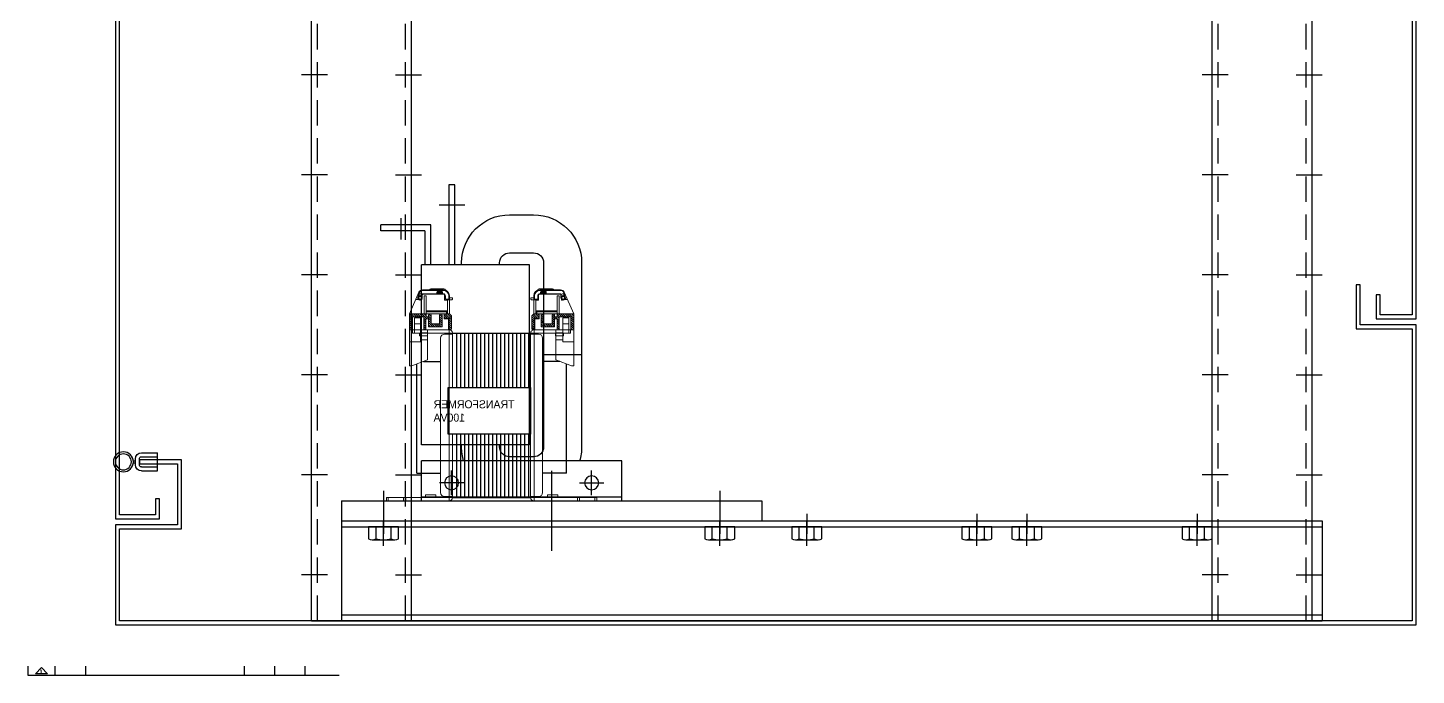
# Model space of a CAD drawing. Header units: millimetres. Extents: x 24815 to 37444, y -10619 to 6020.
# Drawn here: x 36750 to 37444, y -3 to 321 of the extents above; entities that cross this region are included whole.
import ezdxf
from ezdxf.enums import TextEntityAlignment as Align

# ---------------------------------------------------------------- set-up
doc = ezdxf.new("R2010")
doc.units = ezdxf.units.MM
for name, pattern in [('CENTER', [50.8, 31.75, -6.35, 6.35, -6.35]), ('CENTERX2', [101.6, 63.5, -12.7, 12.7, -12.7]), ('HIDDENX2', [19.05, 12.7, -6.35])]:
    doc.linetypes.add(name, pattern=pattern)
for name, color, linetype in [('______', 7, 'Continuous'), ('CEN', 1, 'CENTER'), ('CENTER', 1, 'CENTER')]:
    doc.layers.add(name, color=color, linetype=linetype)
doc.layers.add('외형선', color=3, linetype='Continuous', lineweight=30)
doc.styles.add('HAN', font='')
doc.styles.add('RC', font='ROMANC.SHX')
doc.styles.get("Standard").update_dxf_attribs({"font": 'ISOCP.SHX', "bigfont": 'WHGTXT.SHX'})
doc.styles.get('HAN').set_extended_font_data('GulimChe')

# ---------------------------------------------------------------- blocks, each defined once
blk = doc.blocks.new('87erfasdfasdfasdfasdfsdaf')
at = {"color": 140}
for p, q in [((-12215.28, 14062.53), (-12215.28, 14958.53)), ((-12165.28, 14062.53), (-12165.28, 14958.53)), ((-12215.28, 14062.53), (-12165.28, 14062.53))]:
    blk.add_line(p, q, dxfattribs=at)
at = {"color": 2, "linetype": 'HIDDENX2'}
for p, q in [((-12212.28, 14062.53), (-12212.28, 14958.53)), ((-12168.28, 14062.53), (-12168.28, 14958.53))]:
    blk.add_line(p, q, dxfattribs=at)
at = {"color": 1}
for p, q in [((-12207.28, 14335.53), (-12220.28, 14335.53)), ((-12173.28, 14335.53), (-12160.28, 14335.53)), ((-12207.28, 14285.53), (-12220.28, 14285.53)), ((-12207.28, 14285.53), (-12220.28, 14285.53)), ((-12173.28, 14285.53), (-12160.28, 14285.53)), ((-12173.28, 14285.53), (-12160.28, 14285.53)), ((-12207.28, 14235.53), (-12220.28, 14235.53)), ((-12173.28, 14235.53), (-12160.28, 14235.53)), ((-12207.28, 14185.53), (-12220.28, 14185.53)), ((-12173.28, 14185.53), (-12160.28, 14185.53)), ((-12207.28, 14135.53), (-12220.28, 14135.53)), ((-12207.28, 14135.53), (-12220.28, 14135.53)), ((-12173.28, 14135.53), (-12160.28, 14135.53)), ((-12173.28, 14135.53), (-12160.28, 14135.53)), ((-12207.28, 14085.53), (-12220.28, 14085.53)), ((-12173.28, 14085.53), (-12160.28, 14085.53))]:
    blk.add_line(p, q, dxfattribs=at)
blk = doc.blocks.new('756erafsdfadsfadsfasdf')
at = {"color": 4}
for p, q in [((20389.68, 8167.03), (20389.68, 8117.03)), ((20879.68, 8167.03), (20389.68, 8167.03)), ((20879.68, 8167.03), (20879.68, 8117.03)), ((20879.68, 8164.03), (20389.68, 8164.03)), ((20879.68, 8120.03), (20389.68, 8120.03)), ((20879.68, 8117.03), (20389.68, 8117.03))]:
    blk.add_line(p, q, dxfattribs=at)
at = {"color": 1, "linetype": 'CENTERX2'}
for p, q in [((20452.18, 8170.53), (20452.18, 8160.53)), ((20537.18, 8170.53), (20537.18, 8160.53)), ((20562.18, 8170.53), (20562.18, 8160.53)), ((20647.18, 8170.53), (20647.18, 8160.53)), ((20690.68, 8170.53), (20690.68, 8160.53)), ((20858.68, 8170.53), (20858.68, 8160.53))]:
    blk.add_line(p, q, dxfattribs=at)
for p, q in [((20448.43, 8158.11), (20448.43, 8164.03)), ((20455.93, 8158.11), (20455.93, 8164.03)), ((20533.43, 8158.11), (20533.43, 8164.03)), ((20540.93, 8158.11), (20540.93, 8164.03)), ((20558.43, 8158.11), (20558.43, 8164.03)), ((20565.93, 8158.11), (20565.93, 8164.03)), ((20643.43, 8158.11), (20643.43, 8164.03)), ((20650.93, 8158.11), (20650.93, 8164.03)), ((20686.93, 8158.11), (20686.93, 8164.03)), ((20694.43, 8158.11), (20694.43, 8164.03)), ((20854.93, 8158.11), (20854.93, 8164.03)), ((20862.43, 8158.11), (20862.43, 8164.03)), ((20457.81, 8157.53), (20446.55, 8157.53)), ((20542.81, 8157.53), (20531.55, 8157.53)), ((20567.81, 8157.53), (20556.55, 8157.53)), ((20652.81, 8157.53), (20641.55, 8157.53)), ((20696.31, 8157.53), (20685.05, 8157.53)), ((20864.31, 8157.53), (20853.05, 8157.53))]:
    blk.add_line(p, q)
for points in [[(20459.68, 8164.03), (20459.68, 8158.11, -0.309401), (20455.93, 8158.11, -0.154701), (20448.43, 8158.11, -0.309401), (20444.67, 8158.11), (20444.67, 8164.03), (20459.68, 8164.03)], [(20544.68, 8164.03), (20544.68, 8158.11, -0.309401), (20540.93, 8158.11, -0.154701), (20533.43, 8158.11, -0.309401), (20529.67, 8158.11), (20529.67, 8164.03), (20544.68, 8164.03)], [(20569.68, 8164.03), (20569.68, 8158.11, -0.309401), (20565.93, 8158.11, -0.154701), (20558.43, 8158.11, -0.309401), (20554.67, 8158.11), (20554.67, 8164.03), (20569.68, 8164.03)], [(20654.68, 8164.03), (20654.68, 8158.11, -0.309401), (20650.93, 8158.11, -0.154701), (20643.43, 8158.11, -0.309401), (20639.67, 8158.11), (20639.67, 8164.03), (20654.68, 8164.03)], [(20698.18, 8164.03), (20698.18, 8158.11, -0.309401), (20694.43, 8158.11, -0.154701), (20686.93, 8158.11, -0.309401), (20683.17, 8158.11), (20683.17, 8164.03), (20698.18, 8164.03)], [(20866.18, 8164.03), (20866.18, 8158.11, -0.309401), (20862.43, 8158.11, -0.154701), (20854.93, 8158.11, -0.309401), (20851.17, 8158.11), (20851.17, 8164.03), (20866.18, 8164.03)]]:
    blk.add_lwpolyline(points, format="xyb")
at = {"layer": 'CENTER'}
for p, q in [((20452.18, 8154.53), (20452.18, 8167.03)), ((20537.18, 8154.53), (20537.18, 8167.03)), ((20562.18, 8154.53), (20562.18, 8167.03)), ((20647.18, 8154.53), (20647.18, 8167.03)), ((20690.68, 8154.53), (20690.68, 8167.03)), ((20858.68, 8154.53), (20858.68, 8167.03))]:
    blk.add_line(p, q, dxfattribs=at)
blk = doc.blocks.new('ASDHREWHREJJJ')
for p, q in [((14491.89, -8468.07), (14488.89, -8468.07)), ((14491.89, -8470.07), (14488.89, -8470.07)), ((14489.89, -8467.05), (14489.89, -8468.07)), ((14490.89, -8467.05), (14490.89, -8468.07)), ((14485.89, -8471.07), (14485.89, -8479.07)), ((14487.89, -8471.07), (14487.89, -8479.07)), ((14492.89, -8471.07), (14492.89, -8479.07)), ((14494.89, -8471.07), (14494.89, -8479.07)), ((14494.89, -8479.07), (14485.89, -8479.07))]:
    blk.add_line(p, q)
for radius in [5, 4]:
    blk.add_circle((14490.39, -8462.07), radius)
for centre, radius, start, end in [((14488.89, -8471.07), 3, 90, 180), ((14488.89, -8471.07), 1, 90, 180), ((14491.89, -8471.07), 3, 0, 90), ((14491.89, -8471.07), 1, 0, 90)]:
    blk.add_arc(centre, radius, start, end)
blk = doc.blocks.new('A$C02817C94')
at = {"color": 3}
for points in [[(2, 55), (2, 845), (20, 845), (20, 837), (22, 837), (22, 847), (0, 847), (0, 53), (22, 53), (22, 63), (20, 63), (20, 55)], [(650, 150), (622, 150), (622, 170), (620, 170), (620, 148), (648, 148), (648, 2), (2, 2), (2, 48), (33, 48), (33, 82.5), (12, 82.5), (12, 80.5), (31, 80.5), (31, 50), (0, 50), (0, 0), (650, 0)]]:
    blk.add_lwpolyline(points, close=True, dxfattribs=at)
at = {"layer": '외형선', "lineweight": -3}
blk.add_lwpolyline([(630, 835), (632, 835), (632, 845), (648, 845), (648, 155), (632, 155), (632, 165), (630, 165), (630, 153), (650, 153), (650, 847), (630, 847), (630, 835)], dxfattribs=at)
blk.add_blockref('87erfasdfasdfasdfasdfsdaf', (12313.28, -14060.53))
at = {"xscale": -1}
blk.add_blockref('87erfasdfasdfasdfasdfsdaf', (-11617.28, -14060.53), dxfattribs=at)
at = {"color": 4, "xscale": -1, "rotation": 90}
blk.add_blockref('ASDHREWHREJJJ', (-8458.07, 14571.89), dxfattribs=at)
at = {"layer": '______', "xscale": -1}
blk.add_blockref('756erafsdfadsfadsfasdf', (20992.68, -8115.03), dxfattribs=at)
blk = doc.blocks.new('A$C0AF00223')
at = {"color": 32}
for p, q in [((0, 0), (0, -10)), ((210, 0), (0, 0)), ((210, 0), (210, -10)), ((210, -10), (0, -10))]:
    blk.add_line(p, q, dxfattribs=at)
at = {"layer": 'CEN', "ltscale": 10}
for p, q in [((105, 15), (105, -25)), ((21, 5), (21, -15)), ((189, 5), (189, -15))]:
    blk.add_line(p, q, dxfattribs=at)
blk = doc.blocks.new('A$C7E300538')
at = {"lineweight": 13}
h = blk.add_hatch(dxfattribs=at)
h.set_pattern_fill('ANSI31', color=251, scale=6, angle=90, style=0)
h.set_pattern_definition([(45, (-3149.3755, -2295.4987), (0.53033009, -0.53033009), [])])
h.paths.add_polyline_path([(-73.7, 85.5), (-73.7, 91.3), (-76.2, 91.3), (-76.2, 93.5), (-73.6, 93.5), (-72.6, 92.5), (-72.6, 86), (-73.1, 85.5)])
h.paths.add_polyline_path([(-84, 87), (-84, 91), (-85.3, 91), (-85.3, 85.5), (-86.3, 85.5), (-86.3, 92), (-92.1, 92), (-92.1, 85.5), (-93.6, 85.5), (-93.6, 93.5), (-85.2, 93.5), (-85.2, 92), (-84, 92), (-84, 93, -0.414214), (-83.5, 93.5), (-83.25, 93.5, -0.414214), (-82.75, 93), (-82.75, 88.5), (-78.45, 88.5), (-78.45, 93, -0.414214), (-77.95, 93.5), (-77.7, 93.5, -0.414214), (-77.2, 93), (-77.2, 87)])
h = blk.add_hatch(dxfattribs=at)
h.set_pattern_fill('ANSI31', color=251, scale=6, angle=90, style=0)
h.set_pattern_definition([(45, (9551.1894, 13494.2994), (0.530330086, -0.530330086), [])])
h.paths.add_polyline_path([(-31.3, 85.5), (-31.3, 91.3), (-28.8, 91.3), (-28.8, 93.5), (-31.4, 93.5), (-32.4, 92.5), (-32.4, 86), (-31.9, 85.5)])
h.paths.add_polyline_path([(-21, 87), (-21, 91), (-19.7, 91), (-19.7, 85.5), (-18.7, 85.5), (-18.7, 92), (-12.9, 92), (-12.9, 85.5), (-11.4, 85.5), (-11.4, 93.5), (-19.8, 93.5), (-19.8, 92), (-21, 92), (-21, 93, 0.414214), (-21.5, 93.5), (-21.75, 93.5, 0.414214), (-22.25, 93), (-22.25, 88.5), (-26.55, 88.5), (-26.55, 93, 0.414214), (-27.05, 93.5), (-27.3, 93.5, 0.414214), (-27.8, 93), (-27.8, 87)])
at = {"color": 251, "lineweight": 13}
for p, q in [((-88.78, 104.31), (-93.6, 93.5)), ((-88.78, 104.31), (-88.96, 103.91)), ((-88.5, 104.19), (-88.66, 103.85)), ((-86.95, 105.5), (-76.6, 105.5)), ((-86.95, 105.5), (-76.6, 105.5)), ((-86.95, 105.2), (-76.6, 105.2)), ((-76.32, 106), (-82.88, 106)), ((-79.8, 103.3), (-79.8, 104.4)), ((-79.8, 104.4), (-77, 104.4)), ((-79.8, 103.6), (-79.8, 104.4)), ((-79.8, 104.4), (-79.3, 104)), ((-79.8, 104.2), (-77, 104.2)), ((-79.4, 104.8), (-77.4, 104.8)), ((-77, 104.4), (-77.5, 104)), ((-77, 104.4), (-77, 103.3)), ((-77, 104.4), (-77, 103.6)), ((-76.1, 105.5), (-76.1, 105.46)), ((-28.9, 105.5), (-28.9, 105.46)), ((-28.68, 106), (-22.12, 106)), ((-18.05, 105.5), (-28.4, 105.5)), ((-18.05, 105.5), (-28.4, 105.5)), ((-18.05, 105.2), (-28.4, 105.2)), ((-28, 104.4), (-28, 103.3)), ((-25.2, 104.4), (-28, 104.4)), ((-28, 104.4), (-28, 103.6)), ((-28, 104.4), (-27.5, 104)), ((-25.2, 104.2), (-28, 104.2)), ((-25.6, 104.8), (-27.6, 104.8)), ((-25.2, 104.4), (-25.7, 104)), ((-25.2, 103.3), (-25.2, 104.4)), ((-25.2, 103.6), (-25.2, 104.4)), ((-16.5, 104.19), (-16.34, 103.85)), ((-16.22, 104.31), (-11.4, 93.5)), ((-16.22, 104.31), (-16.04, 103.91)), ((-90.4, 100.69), (-88.99, 100.69)), ((-89.35, 100.69), (-89.35, 101.5)), ((-88.96, 102.21), (-88.96, 103.91)), ((-88.96, 103.91), (-88.66, 103.85)), ((-88.66, 102.41), (-88.66, 103.85)), ((-87.38, 100.68), (-87.38, 101.01)), ((-87.25, 103.2), (-87.25, 101.5)), ((-87.15, 101.5), (-87.15, 103)), ((-86.95, 103.5), (-76.6, 103.5)), ((-86.85, 103.3), (-76.3, 103.3)), ((-86.2, 102.5), (-86.2, 93.5)), ((-86.2, 102.5), (-85.2, 102.5)), ((-85.2, 102.5), (-85.2, 93.5)), ((-79.3, 104), (-79.8, 103.6)), ((-79.3, 104), (-77.5, 104)), ((-77.5, 104), (-77, 103.6)), ((-76, 100.3), (-76, 103)), ((-74.6, 100.3), (-76, 100.3)), ((-75.6, 100.8), (-75.6, 102.5)), ((-73.9, 100.8), (-75.6, 100.8)), ((-75.3, 100.5), (-75.6, 100.8)), ((-72.4, 100.5), (-75.3, 100.5)), ((-74.6, 100.3), (-74.6, 93.5)), ((-73.9, 102.5), (-73.9, 100.8)), ((-73.9, 100.8), (-73.6, 100.5)), ((-73.6, 102.5), (-73.6, 93.5)), ((-73.6, 102.5), (-73.6, 100.5)), ((-72.1, 101.5), (-73.6, 101.5)), ((-72.4, 100.5), (-72.1, 100.8)), ((-72.1, 101.5), (-72.1, 100.8)), ((-32.9, 101.5), (-32.9, 100.8)), ((-32.9, 101.5), (-31.4, 101.5)), ((-32.6, 100.5), (-32.9, 100.8)), ((-32.6, 100.5), (-29.7, 100.5)), ((-31.4, 102.5), (-31.4, 93.5)), ((-31.4, 102.5), (-31.4, 100.5)), ((-31.1, 100.8), (-31.4, 100.5)), ((-31.1, 102.5), (-31.1, 100.8)), ((-31.1, 100.8), (-29.4, 100.8)), ((-30.4, 100.3), (-29, 100.3)), ((-30.4, 100.3), (-30.4, 93.5)), ((-29.7, 100.5), (-29.4, 100.8)), ((-29.4, 100.8), (-29.4, 102.5)), ((-29, 100.3), (-29, 103)), ((-18.15, 103.3), (-28.7, 103.3)), ((-18.05, 103.5), (-28.4, 103.5)), ((-27.5, 104), (-28, 103.6)), ((-25.7, 104), (-27.5, 104)), ((-25.7, 104), (-25.2, 103.6)), ((-19.8, 102.5), (-19.8, 93.5)), ((-18.8, 102.5), (-19.8, 102.5)), ((-18.8, 102.5), (-18.8, 93.5)), ((-17.85, 101.5), (-17.85, 103)), ((-17.75, 103.2), (-17.75, 101.5)), ((-17.62, 100.68), (-17.62, 101.01)), ((-16.04, 103.91), (-16.34, 103.85)), ((-16.34, 102.41), (-16.34, 103.85)), ((-16.04, 102.21), (-16.04, 103.91)), ((-14.6, 100.69), (-16.01, 100.69)), ((-15.65, 100.69), (-15.65, 101.5)), ((-93.6, 93.5), (-93.6, 85.5)), ((-93.6, 93.5), (-73.6, 93.5)), ((-92.1, 92), (-92.1, 85.5)), ((-92.1, 92), (-86.3, 92)), ((-91.1, 91.5), (-88.1, 91.5)), ((-91.1, 91.5), (-91.1, 85.5)), ((-88.1, 91.5), (-88.1, 79.5)), ((-86.3, 92), (-86.3, 85.5)), ((-85.3, 91.01), (-85.3, 85.5)), ((-85.3, 91), (-84, 91)), ((-85.2, 95), (-74.6, 95)), ((-85.2, 94.5), (-75.1, 94.5)), ((-85.2, 93.5), (-85.2, 92)), ((-85.2, 92), (-84, 92)), ((-84, 93), (-84, 92)), ((-84, 87), (-84, 91)), ((-82.75, 93), (-82.75, 88.5)), ((-78.45, 93), (-78.45, 88.5)), ((-77.2, 87), (-77.2, 93)), ((-76.2, 91.3), (-76.2, 93.5)), ((-76.2, 91.3), (-73.7, 91.3)), ((-76.2, 91.3), (-76.2, 91)), ((-76.2, 91), (-73.7, 91)), ((-74.6, 95), (-75.1, 94.5)), ((-75.1, 94.5), (-75.1, 93.5)), ((-74.1, 91), (-74.1, 85.5)), ((-73.7, 91.3), (-73.7, 85.5)), ((-73.6, 93.5), (-72.6, 92.5)), ((-72.6, 92.5), (-72.6, 86)), ((-31.4, 93.5), (-32.4, 92.5)), ((-32.4, 92.5), (-32.4, 86)), ((-11.4, 93.5), (-31.4, 93.5)), ((-28.8, 91.3), (-31.3, 91.3)), ((-31.3, 91.3), (-31.3, 85.5)), ((-28.8, 91), (-31.3, 91)), ((-30.9, 91), (-30.9, 85.5)), ((-19.8, 95), (-30.4, 95)), ((-30.4, 95), (-29.9, 94.5)), ((-29.9, 94.5), (-29.9, 93.5)), ((-19.8, 94.5), (-29.9, 94.5)), ((-28.8, 91.3), (-28.8, 93.5)), ((-28.8, 91.3), (-28.8, 91)), ((-27.8, 87), (-27.8, 93)), ((-26.55, 93), (-26.55, 88.5)), ((-22.25, 93), (-22.25, 88.5)), ((-21, 93), (-21, 92)), ((-19.8, 92), (-21, 92)), ((-19.7, 91), (-21, 91)), ((-21, 87), (-21, 91)), ((-19.8, 93.5), (-19.8, 92)), ((-19.7, 91.01), (-19.7, 85.5)), ((-12.9, 92), (-18.7, 92)), ((-18.7, 92), (-18.7, 85.5)), ((-13.9, 91.5), (-16.9, 91.5)), ((-16.9, 91.5), (-16.9, 79.5)), ((-13.9, 91.5), (-13.9, 85.5)), ((-12.9, 92), (-12.9, 85.5)), ((-11.4, 93.5), (-11.4, 85.5)), ((-93.6, 85.5), (-93.6, 67.5)), ((-93.6, 85.5), (-91.1, 85.5)), ((-93.6, 85.5), (-73.1, 85.5)), ((-91.1, 88.5), (-88.1, 88.5)), ((-84.6, 85.5), (-88.1, 85.5)), ((-84.6, 84), (-88.1, 84)), ((-84.6, 84), (-84.6, 85.5)), ((-84.6, 84), (-84.6, 82.5)), ((-84, 87), (-77.2, 87)), ((-82.75, 88.5), (-78.45, 88.5)), ((-72.6, 86), (-73.1, 85.5)), ((-32.4, 86), (-31.9, 85.5)), ((-11.4, 85.5), (-31.9, 85.5)), ((-21, 87), (-27.8, 87)), ((-22.25, 88.5), (-26.55, 88.5)), ((-20.4, 84), (-20.4, 85.5)), ((-20.4, 85.5), (-16.9, 85.5)), ((-20.4, 84), (-20.4, 82.5)), ((-20.4, 84), (-16.9, 84)), ((-13.9, 88.5), (-16.9, 88.5)), ((-11.4, 85.5), (-13.9, 85.5)), ((-11.4, 85.5), (-11.4, 67.5)), ((-93.6, 79.5), (-88.1, 79.5)), ((-88.1, 82.5), (-84.6, 82.5)), ((-88.1, 80.5), (-84.6, 80.5)), ((-84.6, 80.5), (-84.6, 82.5)), ((-84.6, 80.5), (-84.6, 70.5)), ((-16.9, 82.5), (-20.4, 82.5)), ((-20.4, 80.5), (-20.4, 82.5)), ((-20.4, 80.5), (-20.4, 70.5)), ((-16.9, 80.5), (-20.4, 80.5)), ((-11.4, 79.5), (-16.9, 79.5)), ((-92.4, 67.5), (-84.6, 70.5)), ((-12.6, 67.5), (-20.4, 70.5)), ((-93.6, 67.5), (-92.4, 67.5)), ((-11.4, 67.5), (-12.6, 67.5))]:
    blk.add_line(p, q, dxfattribs=at)
at = {"color": 251}
for p, q in [((-79.8, 103.6), (-77, 103.6)), ((-25.2, 103.6), (-28, 103.6)), ((-33, 83.8), (-72, 83.8)), ((-71, 83.8), (-71, 56.67)), ((-69, 83.8), (-69, 56.67)), ((-67, 83.8), (-67, 56.67)), ((-65, 83.8), (-65, 56.67)), ((-63, 83.8), (-63, 56.67)), ((-61, 83.8), (-61, 56.67)), ((-59, 83.8), (-59, 56.67)), ((-57, 83.8), (-57, 56.67)), ((-55, 83.8), (-55, 56.67)), ((-53, 83.8), (-53, 56.67)), ((-51, 83.8), (-51, 56.67)), ((-49, 83.8), (-49, 56.67)), ((-47, 83.8), (-47, 56.67)), ((-45, 83.8), (-45, 56.67)), ((-43, 83.8), (-43, 56.67)), ((-41, 83.8), (-41, 56.67)), ((-39, 83.8), (-39, 56.67)), ((-37, 83.8), (-37, 56.67)), ((-35, 83.8), (-35, 56.67)), ((-86.55, 69.75), (-78, 69.75)), ((-18.45, 69.75), (-27, 69.75)), ((-89.86, 13.85), (-89.86, 68.48)), ((-15.14, 13.85), (-15.14, 68.48)), ((-71, 33.39), (-71, 1.7)), ((-69, 33.39), (-69, 1.7)), ((-67, 33.39), (-67, 1.7)), ((-65, 33.39), (-65, 1.7)), ((-63, 33.39), (-63, 1.7)), ((-61, 33.39), (-61, 1.7)), ((-59, 33.39), (-59, 1.7)), ((-57, 33.39), (-57, 1.7)), ((-55, 33.39), (-55, 1.7)), ((-53, 33.39), (-53, 1.7)), ((-51, 33.39), (-51, 1.7)), ((-49, 33.39), (-49, 1.7)), ((-47, 33.39), (-47, 1.7)), ((-45, 33.39), (-45, 1.7)), ((-43, 33.39), (-43, 1.7)), ((-41, 33.39), (-41, 1.7)), ((-39, 33.39), (-39, 1.7)), ((-37, 33.39), (-37, 1.7)), ((-35, 33.39), (-35, 1.7)), ((-89.86, 13.85), (-78, 13.85)), ((-15.14, 13.85), (-27, 13.85)), ((-33, 1.7), (-72, 1.7))]:
    blk.add_line(p, q, dxfattribs=at)
at = {"color": 251, "lineweight": 15}
for p, q in [((-92, 83.9), (-92, 85.5)), ((-92, 85.5), (-91.03, 85.5)), ((-91.03, 83.9), (-92, 83.9)), ((-91.03, 85.5), (-91.03, 83.9)), ((-73.7, 85.5), (-91.03, 85.5)), ((-73.7, 83.9), (-91.03, 83.9)), ((-88.5, 83.9), (-88.5, 82.5)), ((-88.5, 83.9), (-88.5, 82.5)), ((-84.5, 82.5), (-84.5, 83.9)), ((-76, 83.35), (-73.7, 83.35)), ((-73.7, 83.9), (-73.7, 85.5)), ((-73.7, 2.15), (-73.7, 83.35)), ((-73.7, 83.35), (-73.6, 83.35)), ((-73.6, 83.8), (-72, 83.8)), ((-73.6, 83.35), (-73.6, 83.8)), ((-73.6, 83.35), (-72, 83.35)), ((-72, 83.35), (-72, 83.8)), ((-72, 83.35), (-72, 2.15)), ((-31.4, 83.8), (-33, 83.8)), ((-33, 83.35), (-33, 83.8)), ((-31.4, 83.35), (-33, 83.35)), ((-33, 83.35), (-33, 56.67)), ((-31.4, 83.35), (-31.4, 83.8)), ((-31.3, 83.35), (-31.4, 83.35)), ((-31.3, 83.9), (-31.3, 85.5)), ((-31.3, 85.5), (-13.97, 85.5)), ((-31.3, 83.9), (-13.97, 83.9)), ((-29, 83.35), (-31.3, 83.35)), ((-31.3, 2.15), (-31.3, 83.35)), ((-20.5, 82.5), (-20.5, 83.9)), ((-16.5, 83.9), (-16.5, 82.5)), ((-16.5, 83.9), (-16.5, 82.5)), ((-13.97, 85.5), (-13.97, 83.9)), ((-13, 85.5), (-13.97, 85.5)), ((-13.97, 83.9), (-13, 83.9)), ((-13, 83.9), (-13, 85.5)), ((-84.5, 82.5), (-88.5, 82.5)), ((-78, 4.15), (-78, 81.35)), ((-27, 4.15), (-27, 81.35)), ((-20.5, 82.5), (-16.5, 82.5)), ((-33, 33.39), (-33, 2.15)), ((-105, 0), (-105, 1.6)), ((-105, 1.6), (-104.11, 1.6)), ((-104.11, 0), (-105, 0)), ((-104.11, 1.6), (-104.11, 0)), ((-104.11, 1.6), (-96.5, 1.6)), ((-104.11, 0), (-96.5, 0)), ((-96.5, 0), (-96.5, 1.6)), ((-96.5, 1.6), (-95.39, 1.6)), ((-95.39, 0), (-96.5, 0)), ((-95.39, 1.6), (-95.39, 0)), ((-95.39, 1.6), (-73.7, 1.6)), ((-95.39, 0), (-73.7, 0)), ((-85.6, 3), (-85.6, 1.6)), ((-85.6, 3), (-80.4, 3)), ((-80.4, 1.6), (-80.4, 3)), ((-73.7, 2.15), (-76, 2.15)), ((-73.6, 2.15), (-73.7, 2.15)), ((-73.7, 1.6), (-73.7, 0)), ((-73.6, 1.7), (-73.6, 2.15)), ((-73.6, 2.15), (-72, 2.15)), ((-73.6, 1.7), (-72, 1.7)), ((-72, 1.7), (-72, 2.15)), ((-31.4, 2.15), (-33, 2.15)), ((-33, 1.7), (-33, 2.15)), ((-31.4, 1.7), (-33, 1.7)), ((-31.4, 1.7), (-31.4, 2.15)), ((-31.4, 2.15), (-31.3, 2.15)), ((-31.3, 2.15), (-29, 2.15)), ((-31.3, 1.6), (-31.3, 0)), ((-9.61, 1.6), (-31.3, 1.6)), ((-9.61, 0), (-31.3, 0)), ((-24.6, 1.6), (-24.6, 3)), ((-19.4, 3), (-24.6, 3)), ((-19.4, 3), (-19.4, 1.6)), ((-9.61, 1.6), (-9.61, 0)), ((-8.5, 1.6), (-9.61, 1.6)), ((-9.61, 0), (-8.5, 0)), ((-8.5, 0), (-8.5, 1.6)), ((-0.89, 1.6), (-8.5, 1.6)), ((-0.89, 0), (-8.5, 0)), ((-0.89, 1.6), (-0.89, 0)), ((0, 1.6), (-0.89, 1.6)), ((-0.89, 0), (0, 0)), ((0, 0), (0, 1.6))]:
    blk.add_line(p, q, dxfattribs=at)
at = {"color": 251}
blk.add_lwpolyline([(-30.74, 56.67), (-72, 56.67), (-72, 33.39), (-30.74, 33.39)], close=True, dxfattribs=at)
at = {"color": 251, "lineweight": 13}
for centre, radius in [((-88.25, 101.5), 1), ((-88.25, 101.5), 0.7), ((-16.75, 101.5), 1), ((-16.75, 101.5), 0.7)]:
    blk.add_circle(centre, radius, dxfattribs=at)
for centre, radius, start, end in [((-86.95, 103.5), 2, 90, 155.97109), ((-86.95, 103.5), 2, 90, 155.97109), ((-86.95, 103.5), 1.7, 90, 155.97109), ((-82.88, 105.22), 0.78, 90, 158.96278), ((-79.4, 104.4), 0.4, 90, 180), ((-77.4, 104.4), 0.4, 0, 90), ((-76.6, 102.5), 3, 0, 90), ((-76.6, 102.5), 3, 0, 90), ((-76.6, 102.5), 2.7, 0, 90), ((-76.32, 105.22), 0.78, 6.50638, 90), ((-28.4, 102.5), 3, 90, 180), ((-28.4, 102.5), 3, 90, 180), ((-28.4, 102.5), 2.7, 90, 180), ((-28.68, 105.22), 0.78, 90, 173.49362), ((-27.6, 104.4), 0.4, 90, 180), ((-25.6, 104.4), 0.4, 0, 90), ((-22.12, 105.22), 0.78, 21.03722, 90), ((-18.05, 103.5), 2, 24.02891, 90), ((-18.05, 103.5), 2, 24.02891, 90), ((-18.05, 103.5), 1.7, 24.02891, 90), ((-88.25, 101.5), 1.1, 227.63297, 180), ((-88.25, 101.5), 2, 59.94646, 101.74483), ((-87.68, 100.68), 0.3, 206.37307, 0), ((-86.95, 103.2), 0.3, 90, 180), ((-86.85, 103), 0.3, 90, 180), ((-76.6, 102.5), 1, 0, 90), ((-76.3, 103), 0.3, 0, 90), ((-28.4, 102.5), 1, 90, 180), ((-28.7, 103), 0.3, 90, 180), ((-18.15, 103), 0.3, 0, 90), ((-18.05, 103.2), 0.3, 0, 90), ((-16.75, 101.5), 1.1, 0, 312.36703), ((-16.75, 101.5), 2, 78.25517, 120.05354), ((-17.32, 100.68), 0.3, 180, 333.62693), ((-83.5, 93), 0.5, 90, 180), ((-83.25, 93), 0.5, 0, 90), ((-77.95, 93), 0.5, 90, 180), ((-77.7, 93), 0.5, 0, 90), ((-27.3, 93), 0.5, 90, 180), ((-27.05, 93), 0.5, 0, 90), ((-21.75, 93), 0.5, 90, 180), ((-21.5, 93), 0.5, 0, 90)]:
    blk.add_arc(centre, radius, start, end, dxfattribs=at)
at = {"color": 251, "lineweight": 15}
for centre, radius, start, end in [((-76, 81.35), 2, 90, 180), ((-29, 81.35), 2, 0, 90), ((-76, 4.15), 2, 180, 270), ((-73.7, 1.7), 0.1, 270, 0), ((-73.7, 1.7), 1.7, 270, 0), ((-31.3, 1.7), 1.7, 180, 270), ((-31.3, 1.7), 0.1, 180, 270), ((-29, 4.15), 2, 270, 0)]:
    blk.add_arc(centre, radius, start, end, dxfattribs=at)
for points, knots in [([(-72, 83.8), (-72, 84.02), (-72.04, 84.24), (-72.21, 84.66), (-72.34, 84.84), (-72.66, 85.16), (-72.84, 85.29), (-73.26, 85.46), (-73.48, 85.5), (-73.7, 85.5)], [0, 0, 0, 0, 0.25, 0.25, 0.5, 0.5, 0.75, 0.75, 1, 1, 1, 1]), ([(-73.6, 83.8), (-73.6, 83.83), (-73.61, 83.85), (-73.65, 83.89), (-73.67, 83.9), (-73.7, 83.9)], [0, 0, 0, 0, 0.5, 0.5, 1, 1, 1, 1]), ([(-33, 83.8), (-33, 84.02), (-32.96, 84.24), (-32.79, 84.66), (-32.66, 84.84), (-32.34, 85.16), (-32.16, 85.29), (-31.74, 85.46), (-31.52, 85.5), (-31.3, 85.5)], [0, 0, 0, 0, 0.25, 0.25, 0.5, 0.5, 0.75, 0.75, 1, 1, 1, 1]), ([(-31.4, 83.8), (-31.4, 83.83), (-31.39, 83.85), (-31.35, 83.89), (-31.33, 83.9), (-31.3, 83.9)], [0, 0, 0, 0, 0.5, 0.5, 1, 1, 1, 1])]:
    blk.add_open_spline(points, degree=3, knots=knots, dxfattribs=at)
at = {"color": 251, "insert": (-23.51, 50.28), "char_height": 4, "width": 55.9054, "attachment_point": 3}
blk.add_mtext('{\\fGulim|b0|i0|c129|p49;TRANSFORMER\\P100VA}', dxfattribs=at)
blk = doc.blocks.new('A$C74ED17BD')
at = {"color": 6}
for p, q in [((7.06, 61.3), (7.06, 101.3)), ((7.06, 101.3), (10.06, 101.3)), ((10.06, 101.3), (10.06, 61.3)), ((19.06, 61.3), (19.06, 81.3)), ((19.06, 81.3), (44.06, 81.3)), ((22.06, 78.3), (22.06, 61.3)), ((22.06, 78.3), (44.06, 78.3)), ((44.06, 78.3), (44.06, 81.3))]:
    blk.add_line(p, q, dxfattribs=at)
for p, q in [((14.94, 91.3), (2.18, 91.3)), ((-20.23, 86.3), (-32.23, 86.3)), ((34.06, 84.68), (34.06, 73.92)), ((-20.23, 67.3), (-32.23, 67.3)), ((-56.23, 62.3), (-56.23, -29.7)), ((-37.23, 62.3), (-37.23, -29.7)), ((-15.23, 61.3), (-15.23, 62.3)), ((3.77, 61.3), (3.77, 62.3)), ((-56.23, 16.3), (-37.23, 16.3)), ((-15.23, -29.7), (-15.23, -28.7)), ((3.77, -29.7), (3.77, -28.7)), ((-61.23, -53.8), (-61.23, -41.59)), ((-32.23, -34.7), (-20.23, -34.7)), ((8.77, -53.8), (8.77, -41.59)), ((-55.13, -47.7), (-67.34, -47.7)), ((2.66, -47.7), (14.87, -47.7))]:
    blk.add_line(p, q)
at = {"color": 1}
for p, q in [((-30.23, 61.3), (23.77, 61.3)), ((-30.23, -28.7), (-30.23, 61.3)), ((23.77, -28.7), (23.77, 61.3)), ((-30.23, -28.7), (23.77, -28.7))]:
    blk.add_line(p, q, dxfattribs=at)
at = {"color": 4}
for p, q in [((-76.23, -56.7), (-76.23, -36.7)), ((-76.23, -36.7), (23.77, -36.7)), ((23.77, -56.7), (23.77, -36.7)), ((23.77, -54.7), (-76.23, -54.7)), ((23.77, -56.7), (-76.23, -56.7))]:
    blk.add_line(p, q, dxfattribs=at)
for centre in [(-61.23, -47.7), (8.77, -47.7)]:
    blk.add_circle(centre, 3.5)
for centre, radius, start, end in [((-32.23, 62.3), 24, 90, 180), ((-20.23, 62.3), 24, 0, 90), ((-32.23, 62.3), 5, 90, 180), ((-20.23, 62.3), 5, 0, 90), ((-32.23, -29.7), 24, 180, 196.95776), ((-32.23, -29.7), 5, 180, 270), ((-20.23, -29.7), 5, 270, 0), ((-20.23, -29.7), 24, 343.04224, 0)]:
    blk.add_arc(centre, radius, start, end)
blk = doc.blocks.new('re3')
at = {"color": 180}
for p, q in [((0, 0), (0, -4.55)), ((0, -4.55), (155.53, -4.55)), ((6.87, -0.64), (3.86, -3.91)), ((9.88, -3.91), (3.86, -3.91)), ((6.87, -0.64), (9.88, -3.91)), ((13.74, -4.55), (13.74, 0)), ((28.97, -4.55), (28.97, 0)), ((108.25, -4.55), (108.25, 0)), ((123.49, -4.55), (123.49, 0)), ((138.64, -4.55), (138.64, 0))]:
    blk.add_line(p, q, dxfattribs=at)
at = {"color": 2, "style": 'RC', "oblique": 15}
blk.add_attdef('REV.NO', text='', height=1.56, dxfattribs=at).set_placement((6.59, -2.56), align=Align.MIDDLE_CENTER)
blk.add_attdef('-1', text='', height=1.56, dxfattribs=at).set_placement((9.37, -1.66), align=Align.MIDDLE_LEFT)
at = {"color": 2, "style": 'HAN'}
for tag, p in [('REV.-DATE', (21.36, -2.28)), ('DRA.BY', (115.87, -2.28)), ('CH.BY', (131.07, -2.28)), ('APP.BY', (147.09, -2.28))]:
    blk.add_attdef(tag, text='', height=2.5, dxfattribs=at).set_placement(p, align=Align.MIDDLE_CENTER)
blk.add_attdef('DESCRIPTION-OF-REVISION', text='', height=2.5, dxfattribs=at).set_placement((31.61, -2.28), align=Align.MIDDLE_LEFT)

msp = doc.modelspace()

# ---------------------------------------------------------------- block references
msp.add_blockref('A$C02817C94', (36794.11739, 22.01411))
at = {"xscale": -1}
for name, p in [('A$C74ED17BD', (36970.8851, 140.71281)), ('A$C7E300538', (36929.61739, 84.01411))]:
    msp.add_blockref(name, p, dxfattribs=at)
ref = msp.add_blockref('re3', (36750.35945, 1.35991))
ref.add_attrib('REV.NO', '1', dxfattribs={"color": 2, "height": 1.56, "style": 'RC'}).set_placement((36756.94786, -1.1974), align=Align.MIDDLE_CENTER)
at = {"layer": '______', "ltscale": 10, "xscale": -1}
msp.add_blockref('A$C0AF00223', (37117.11739, 84.01411), dxfattribs=at)

doc.saveas('drawing.dxf')
